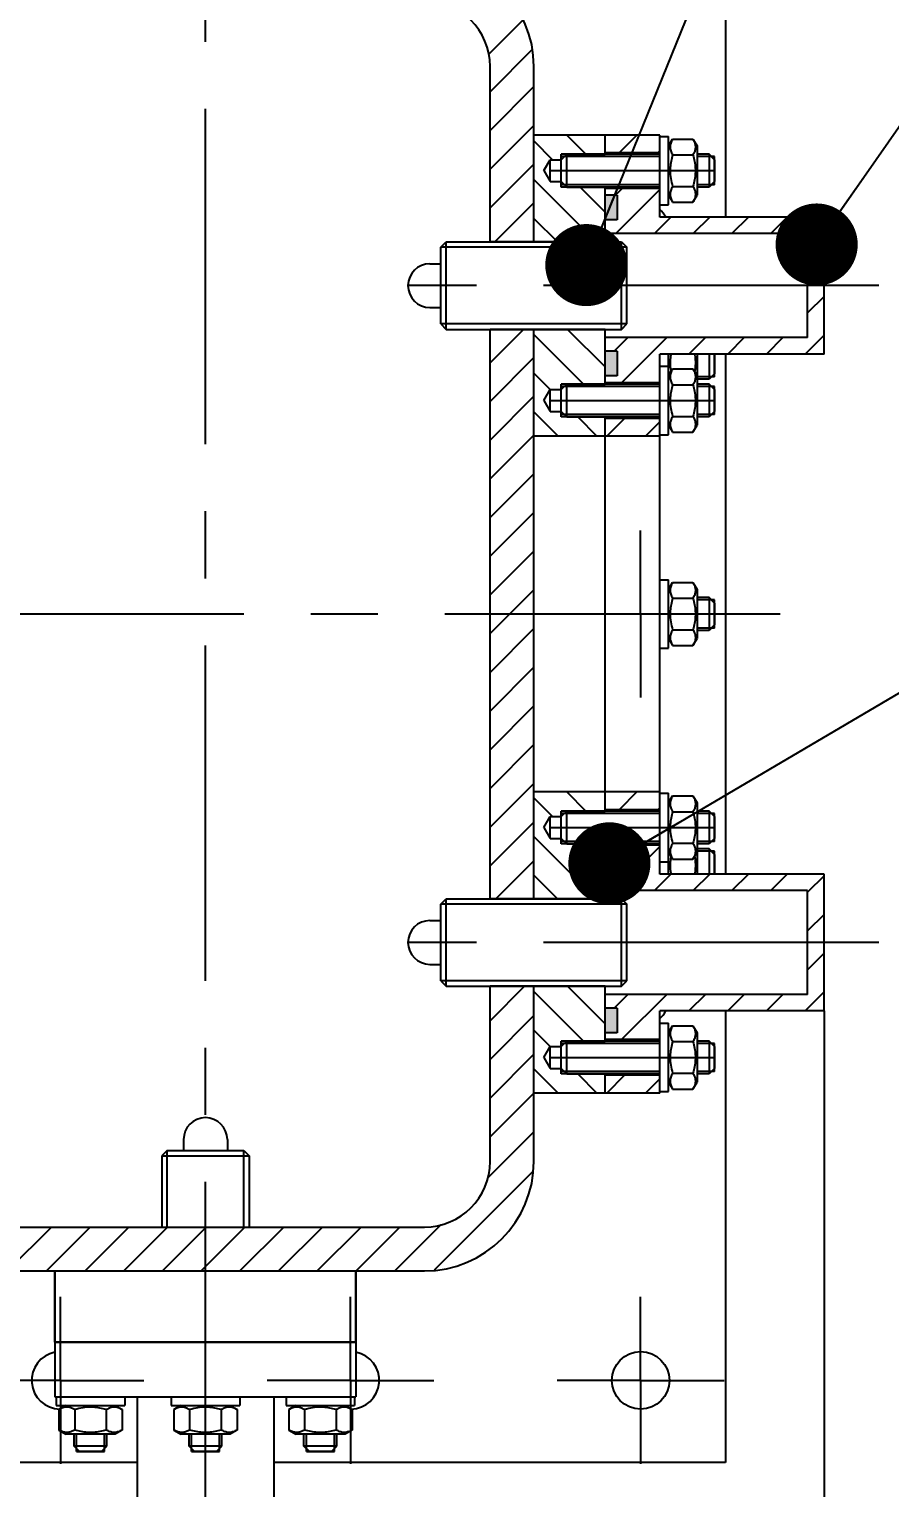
# Model space of a CAD drawing. Header units: millimetres. Extents: x 0 to 594, y 0 to 420.
# Drawn here: x 524.5 to 555.9, y 251.9 to 305.2 of the extents above; entities that cross this region are included whole.
import ezdxf

# ---------------------------------------------------------------- set-up
doc = ezdxf.new("R2010")
doc.units = ezdxf.units.MM
doc.header["$LTSCALE"] = 32.67
doc.linetypes.add('CENTER', pattern=[0.6, 0.375, -0.075, 0.075, -0.075])
doc.layers.get('0').update_dxf_attribs({"linetype": 'CONTINUOUS'})
for name, color, linetype in [('ALL_AXIS', 7, 'CONTINUOUS'), ('ALL_CHAMFER', 7, 'CONTINUOUS'), ('ALL_DIMENSIONS', 7, 'CONTINUOUS')]:
    doc.layers.add(name, color=color, linetype=linetype)
doc.styles.get("Standard").update_dxf_attribs({"font": 'txt', "width": 0.7})
doc.dimstyles.new('DIMSTYLE_2', dxfattribs={"dimtxt": 3.5, "dimasz": 3, "dimexe": 0.18, "dimexo": 0.0625, "dimgap": 0.09, "dimtad": 1, "dimlfac": 5, "dimdsep": 46, "dimtxsty": 'STANDARD', "dimblk": '_FILLED', "dimblk1": '_FILLED', "dimblk2": '_FILLED', "dimcen": 0.09, "dimadec": 0, "dimazin": 0, "dimtp": 0.5, "dimtm": 0.5, "dimtfac": 1, "dimtofl": 0, "dimtmove": 0, "dimatfit": 3, "dimldrblk": '_FILLED', "dimfxl": 1, "dimtolj": 1, "dimarcsym": 0})
doc.dimstyles.get("Standard").update_dxf_attribs({"dimtxt": 3.5, "dimasz": 3, "dimexe": 0.18, "dimexo": 0.0625, "dimgap": 0.09, "dimtad": 1, "dimdec": 5, "dimdsep": 46, "dimtxsty": 'STANDARD', "dimblk": '_FILLED', "dimblk1": '_FILLED', "dimblk2": '_FILLED', "dimcen": 0.09, "dimadec": 0, "dimazin": 0, "dimtol": 1, "dimtp": 1e-05, "dimtm": 1e-05, "dimtfac": 1, "dimtdec": 5, "dimtofl": 0, "dimtmove": 0, "dimatfit": 3, "dimldrblk": '_FILLED', "dimfxl": 1, "dimtolj": 1, "dimarcsym": 0})

# ---------------------------------------------------------------- blocks, each defined once
blk = doc.blocks.new('_FILLED')
at = {"color": 0, "linetype": 'ByBlock'}
blk.add_solid([(0, 0), (-1, 0.167), (-1, -0.167)], dxfattribs=at)
blk = doc.blocks.new('*D3')
at = {"layer": 'ALL_DIMENSIONS', "color": 2, "linetype": 'Continuous'}
for p, q in [((511.907, 314.812), (496.307, 314.812)), ((498.307, 314.812), (498.307, 282.012)), ((498.307, 249.212), (498.307, 282.012)), ((528.407, 249.212), (496.307, 249.212))]:
    blk.add_line(p, q, dxfattribs=at)
at = {"layer": 'ALL_DIMENSIONS', "color": 2, "linetype": 'Continuous', "xscale": 3, "yscale": 3, "zscale": 3}
for p, rotation in [((498.307, 314.812), 90), ((498.307, 249.212), 270)]:
    blk.add_blockref('_FILLED', p, dxfattribs=dict(at, rotation=rotation))
blk = doc.blocks.new('*D4')
at = {"layer": 'ALL_DIMENSIONS', "color": 2, "linetype": 'Continuous'}
for p, q in [((508.307, 269.312), (508.307, 237.212)), ((553.507, 269.312), (553.507, 237.212)), ((508.307, 239.212), (530.907, 239.212)), ((553.507, 239.212), (530.907, 239.212))]:
    blk.add_line(p, q, dxfattribs=at)
at = {"layer": 'ALL_DIMENSIONS', "color": 2, "linetype": 'Continuous', "xscale": 3, "yscale": 3, "zscale": 3, "rotation": 180}
blk.add_blockref('_FILLED', (508.307, 239.212), dxfattribs=at)
at = {"layer": 'ALL_DIMENSIONS', "color": 2, "linetype": 'Continuous', "xscale": 3, "yscale": 3, "zscale": 3}
blk.add_blockref('_FILLED', (553.507, 239.212), dxfattribs=at)

msp = doc.modelspace()

# ---------------------------------------------------------------- linework, layer by layer
at = {"color": 7, "linetype": 'Continuous'}
for p, q in [((549.907, 314.8122), (549.907, 298.3122)), ((541.307, 297.4122), (541.307, 303.8122)), ((542.907, 297.4122), (542.907, 303.8122)), ((547.507, 301.3122), (542.907, 301.3122)), ((545.507, 300.6122), (545.507, 301.3122)), ((547.507, 301.2622), (547.507, 301.3122)), ((547.9741, 301.1669), (548.72, 301.1669)), ((548.72, 301.1669), (548.867, 300.9122)), ((544.107, 300.6122), (543.907, 300.4122)), ((543.907, 299.4122), (543.907, 300.6122)), ((544.107, 300.6122), (545.507, 300.6122)), ((547.507, 300.6622), (545.507, 300.6622)), ((547.9533, 300.6275), (547.9741, 300.5896)), ((547.9741, 300.5896), (548.72, 300.5896)), ((548.7386, 300.6234), (548.72, 300.5896)), ((548.867, 300.9122), (548.867, 299.1123)), ((543.2667, 300.0122), (543.507, 300.4122)), ((543.507, 299.6122), (543.507, 300.4122)), ((543.507, 300.4122), (543.907, 300.4122)), ((549.507, 299.4988), (549.507, 300.5256)), ((543.2667, 300.0122), (543.507, 299.6122)), ((543.507, 299.6122), (543.907, 299.6122)), ((544.107, 299.4122), (543.907, 299.6122)), ((544.107, 299.4122), (545.507, 299.4122)), ((545.507, 297.4122), (545.507, 299.4122)), ((547.507, 299.3622), (545.507, 299.3622)), ((545.947, 299.1122), (545.507, 299.1122)), ((545.947, 299.1122), (545.947, 298.2122)), ((547.9741, 299.4349), (548.72, 299.4349)), ((548.72, 298.8575), (548.867, 299.1122)), ((547.507, 298.3122), (547.507, 298.7622)), ((547.9741, 298.8575), (548.72, 298.8575)), ((545.947, 298.2122), (545.507, 298.2122)), ((553.507, 298.3122), (547.507, 298.3122)), ((553.507, 293.3122), (553.507, 298.3122)), ((545.507, 297.4122), (541.307, 297.4122)), ((552.907, 297.7122), (545.507, 297.7122)), ((552.907, 293.9122), (552.907, 297.7122)), ((539.507, 294.4122), (539.507, 297.2122)), ((546.307, 294.4122), (546.307, 297.2122)), ((541.307, 273.4122), (541.307, 294.2122)), ((545.507, 294.2122), (541.307, 294.2122)), ((542.907, 273.4122), (542.907, 294.2122)), ((545.507, 292.2122), (545.507, 294.2122)), ((552.907, 293.9122), (545.507, 293.9122)), ((545.947, 293.4122), (545.507, 293.4122)), ((545.947, 293.4122), (545.947, 292.5122)), ((553.507, 293.3122), (547.507, 293.3122)), ((547.507, 292.8622), (547.507, 293.3122)), ((548.867, 293.3122), (548.867, 290.7123)), ((549.507, 292.4787), (549.507, 293.3123)), ((549.907, 293.3122), (549.907, 274.3122)), ((547.9741, 292.7669), (548.72, 292.7669)), ((548.72, 292.7669), (548.867, 292.5122)), ((544.107, 292.2122), (543.907, 292.0122)), ((543.907, 291.0122), (543.907, 292.2122)), ((544.107, 292.2122), (545.507, 292.2122)), ((545.947, 292.5122), (545.507, 292.5122)), ((547.507, 292.2622), (545.507, 292.2622)), ((547.9533, 292.2275), (547.9741, 292.1896)), ((547.9741, 292.1896), (548.72, 292.1896)), ((548.7386, 292.2234), (548.72, 292.1896)), ((549.507, 291.0988), (549.507, 292.1256)), ((543.2667, 291.6122), (543.507, 292.0122)), ((543.2667, 291.6122), (543.507, 291.2122)), ((543.507, 292.0122), (543.907, 292.0122)), ((543.507, 291.2122), (543.507, 292.0122)), ((543.507, 291.2122), (543.907, 291.2122)), ((544.107, 291.0122), (543.907, 291.2122)), ((544.107, 291.0122), (545.507, 291.0122)), ((545.507, 276.6122), (545.507, 291.0122)), ((547.9741, 291.0349), (548.72, 291.0349)), ((547.507, 290.9622), (545.507, 290.9622)), ((547.9741, 290.4575), (548.72, 290.4575)), ((548.72, 290.4575), (548.867, 290.7122)), ((547.507, 290.3122), (542.907, 290.3122)), ((547.507, 290.3122), (547.507, 290.3622)), ((547.9741, 284.9669), (548.72, 284.9669)), ((548.72, 284.9669), (548.867, 284.7122)), ((548.867, 284.7122), (548.867, 282.9123)), ((547.9533, 284.4275), (547.9741, 284.3896)), ((547.9741, 284.3896), (548.72, 284.3896)), ((548.7386, 284.4234), (548.72, 284.3896)), ((549.507, 283.2988), (549.507, 284.3256)), ((547.9741, 283.2349), (548.72, 283.2349)), ((547.9741, 282.6575), (548.72, 282.6575)), ((548.72, 282.6575), (548.867, 282.9122)), ((547.507, 277.3122), (542.907, 277.3122)), ((547.507, 277.2622), (547.507, 277.3122)), ((547.9741, 277.1669), (548.72, 277.1669)), ((548.72, 277.1669), (548.867, 276.9122)), ((543.907, 275.4122), (543.907, 276.6122)), ((544.107, 276.6122), (543.907, 276.4122)), ((544.107, 276.6122), (545.507, 276.6122)), ((547.507, 276.6622), (545.507, 276.6622)), ((547.9533, 276.6275), (547.9741, 276.5896)), ((548.7386, 276.6234), (548.72, 276.5896)), ((548.867, 276.9122), (548.867, 274.3122)), ((543.2667, 276.0122), (543.507, 276.4122)), ((543.507, 276.4122), (543.907, 276.4122)), ((543.507, 275.6122), (543.507, 276.4122)), ((547.9741, 276.5896), (548.72, 276.5896)), ((549.507, 275.4988), (549.507, 276.5256)), ((543.2667, 276.0122), (543.507, 275.6122)), ((543.507, 275.6122), (543.907, 275.6122)), ((544.107, 275.4122), (543.907, 275.6122)), ((544.107, 275.4122), (545.507, 275.4122)), ((545.507, 273.4122), (545.507, 275.4122)), ((547.507, 275.3622), (545.507, 275.3622)), ((545.947, 275.1122), (545.507, 275.1122)), ((545.947, 275.1122), (545.947, 274.2122)), ((547.9741, 275.4349), (548.72, 275.4349)), ((548.72, 274.8575), (548.867, 275.1122)), ((549.507, 274.3122), (549.507, 275.1458)), ((547.507, 274.3122), (547.507, 274.7622)), ((547.9741, 274.8575), (548.72, 274.8575)), ((545.947, 274.2122), (545.507, 274.2122)), ((553.507, 274.3122), (547.507, 274.3122)), ((553.507, 269.3122), (553.507, 274.3122)), ((545.507, 273.4122), (541.307, 273.4122)), ((552.907, 273.7122), (545.507, 273.7122)), ((552.907, 269.9122), (552.907, 273.7122)), ((539.507, 270.4122), (539.507, 273.2122)), ((546.307, 270.4122), (546.307, 273.2122)), ((545.507, 270.2122), (541.307, 270.2122)), ((541.307, 263.8122), (541.307, 270.2122)), ((542.907, 263.8122), (542.907, 270.2122)), ((545.507, 268.2122), (545.507, 270.2122)), ((552.907, 269.9122), (545.507, 269.9122)), ((545.947, 269.4122), (545.507, 269.4122)), ((545.947, 269.4122), (545.947, 268.5122)), ((553.507, 269.3122), (547.507, 269.3122)), ((547.507, 268.8622), (547.507, 269.3122)), ((549.907, 269.3122), (549.907, 252.8122)), ((547.9741, 268.7669), (548.72, 268.7669)), ((548.72, 268.7669), (548.867, 268.5122)), ((543.907, 267.0122), (543.907, 268.2122)), ((544.107, 268.2122), (543.907, 268.0122)), ((544.107, 268.2122), (545.507, 268.2122)), ((545.947, 268.5122), (545.507, 268.5122)), ((547.507, 268.2622), (545.507, 268.2622)), ((547.9533, 268.2275), (547.9741, 268.1896)), ((547.9741, 268.1896), (548.72, 268.1896)), ((548.7386, 268.2234), (548.72, 268.1896)), ((548.867, 268.5122), (548.867, 266.7123)), ((549.507, 267.0988), (549.507, 268.1256)), ((543.2667, 267.6122), (543.507, 268.0122)), ((543.2667, 267.6122), (543.507, 267.2122)), ((543.507, 268.0122), (543.907, 268.0122)), ((543.507, 267.2122), (543.507, 268.0122)), ((543.507, 267.2122), (543.907, 267.2122)), ((544.107, 267.0122), (543.907, 267.2122)), ((544.107, 267.0122), (545.507, 267.0122)), ((545.507, 266.3122), (545.507, 267.0122)), ((547.9741, 267.0349), (548.72, 267.0349)), ((547.507, 266.9622), (545.507, 266.9622)), ((548.72, 266.4575), (548.867, 266.7122)), ((547.507, 266.3122), (542.907, 266.3122)), ((547.507, 266.3122), (547.507, 266.3622)), ((547.9741, 266.4575), (548.72, 266.4575)), ((529.507, 264.2122), (532.307, 264.2122)), ((522.907, 261.4122), (538.907, 261.4122)), ((522.907, 259.8122), (538.907, 259.8122)), ((525.407, 257.2122), (525.407, 259.8122)), ((536.407, 257.2122), (536.407, 259.8122)), ((536.407, 257.2122), (525.407, 257.2122)), ((525.5523, 254.7452), (525.5523, 253.9993)), ((526.1297, 254.7452), (526.1297, 253.9993)), ((527.3223, 254.766), (527.2844, 254.7452)), ((527.2844, 254.7452), (527.2844, 253.9993)), ((527.8617, 254.7452), (527.8617, 253.9993)), ((529.7523, 254.7452), (529.7523, 253.9993)), ((530.3297, 254.7452), (530.3297, 253.9993)), ((531.5223, 254.766), (531.4844, 254.7452)), ((531.4844, 254.7452), (531.4844, 253.9993)), ((532.0617, 254.7452), (532.0617, 253.9993)), ((533.9523, 254.7452), (533.9523, 253.9993)), ((534.5297, 254.7452), (534.5297, 253.9993)), ((535.7223, 254.766), (535.6844, 254.7452)), ((535.6844, 254.7452), (535.6844, 253.9993)), ((536.2617, 254.7452), (536.2617, 253.9993)), ((525.5523, 253.9993), (525.807, 253.8522)), ((527.607, 253.8522), (525.807, 253.8522)), ((527.3181, 253.9807), (527.2844, 253.9993)), ((527.8617, 253.9993), (527.607, 253.8522)), ((529.7523, 253.9993), (530.007, 253.8522)), ((531.807, 253.8522), (530.007, 253.8522)), ((531.5181, 253.9807), (531.4844, 253.9993)), ((532.0617, 253.9993), (531.807, 253.8522)), ((533.9523, 253.9993), (534.207, 253.8522)), ((536.007, 253.8522), (534.207, 253.8522)), ((535.7181, 253.9807), (535.6844, 253.9993)), ((536.2617, 253.9993), (536.007, 253.8522)), ((526.1936, 253.2122), (527.2204, 253.2122)), ((530.3936, 253.2122), (531.4204, 253.2122)), ((534.5936, 253.2122), (535.6204, 253.2122)), ((528.407, 252.8122), (511.907, 252.8122)), ((549.907, 252.8122), (533.407, 252.8122))]:
    msp.add_line(p, q, dxfattribs=at)
at = {"color": 2, "linetype": 'Continuous'}
for p, q in [((542.5158, 305.5182), (541.2595, 304.2619)), ((542.8558, 304.444), (541.307, 302.8952)), ((542.907, 303.081), (541.307, 301.481)), ((542.907, 301.6668), (541.307, 300.0668)), ((544.1064, 301.3122), (544.8064, 300.6122)), ((546.6738, 301.3122), (546.0238, 300.6622)), ((542.907, 301.0974), (543.5922, 300.4122)), ((544.107, 300.6122), (543.907, 300.6122)), ((547.507, 300.7313), (547.438, 300.6622)), ((542.907, 300.2526), (541.307, 298.6526)), ((547.507, 300.5256), (543.907, 300.5256)), ((549.507, 300.5256), (548.867, 300.5256)), ((542.907, 299.6832), (545.178, 297.4122)), ((547.507, 299.4988), (543.907, 299.4988)), ((544.107, 299.4122), (543.907, 299.4122)), ((544.5922, 299.4122), (545.507, 298.4974)), ((546.138, 299.3622), (545.888, 299.1122)), ((547.507, 299.3171), (545.9022, 297.7122)), ((549.507, 299.4988), (548.867, 299.4988)), ((542.907, 298.8384), (541.4809, 297.4122)), ((542.907, 298.269), (543.7638, 297.4122)), ((547.9164, 298.3122), (547.3164, 297.7122)), ((549.3306, 298.3122), (548.7306, 297.7122)), ((550.7448, 298.3122), (550.1448, 297.7122)), ((552.1591, 298.3122), (551.5591, 297.7122)), ((553.507, 298.246), (552.907, 297.646)), ((542.907, 297.4241), (542.8951, 297.4122)), ((546.307, 297.2122), (539.507, 297.2122)), ((553.507, 296.8318), (552.907, 296.2318)), ((553.507, 295.4176), (552.907, 294.8176)), ((546.307, 294.4122), (539.507, 294.4122)), ((542.5235, 294.2122), (541.307, 292.9957)), ((544.1353, 294.2122), (545.507, 292.8406)), ((542.907, 294.0263), (544.7211, 292.2122)), ((546.3448, 293.9122), (545.8448, 293.4122)), ((547.7591, 293.9122), (546.1091, 292.2622)), ((549.1733, 293.9122), (548.5733, 293.3122)), ((550.5875, 293.9122), (549.9875, 293.3122)), ((552.0017, 293.9122), (551.4017, 293.3122)), ((553.507, 294.0034), (552.8159, 293.3122)), ((542.907, 293.1815), (541.307, 291.5815)), ((542.907, 292.6121), (543.507, 292.0122)), ((544.107, 292.2122), (543.907, 292.2122)), ((547.507, 292.1256), (543.907, 292.1256)), ((549.507, 292.4787), (548.867, 292.4787)), ((549.507, 292.1256), (548.867, 292.1256)), ((542.907, 291.7673), (541.307, 290.1673)), ((542.907, 291.1979), (543.7927, 290.3122)), ((547.507, 291.0988), (543.907, 291.0988)), ((544.107, 291.0122), (543.907, 291.0122)), ((544.5069, 291.0122), (545.2069, 290.3122)), ((549.507, 291.0988), (548.867, 291.0988)), ((546.2233, 290.9622), (545.5733, 290.3122)), ((547.507, 290.8318), (546.9875, 290.3122)), ((542.907, 290.3531), (541.307, 288.7531)), ((542.907, 288.9389), (541.307, 287.3389)), ((542.907, 287.5247), (541.307, 285.9247)), ((542.907, 286.1104), (541.307, 284.5104)), ((542.907, 284.6962), (541.307, 283.0962)), ((549.507, 284.3256), (548.867, 284.3256)), ((542.907, 283.282), (541.307, 281.682)), ((549.507, 283.2988), (548.867, 283.2988)), ((542.907, 281.8678), (541.307, 280.2678)), ((542.907, 280.4536), (541.307, 278.8536)), ((542.907, 279.0394), (541.307, 277.4394)), ((542.907, 277.6252), (541.307, 276.0252)), ((544.1064, 277.3122), (544.8064, 276.6122)), ((546.6738, 277.3122), (546.0238, 276.6622)), ((542.907, 277.0974), (543.5922, 276.4122)), ((544.107, 276.6122), (543.907, 276.6122)), ((547.507, 276.7313), (547.438, 276.6622)), ((542.907, 276.2109), (541.307, 274.6109)), ((547.507, 276.5256), (543.907, 276.5256)), ((549.507, 276.5256), (548.867, 276.5256)), ((542.907, 275.6832), (545.178, 273.4122)), ((547.507, 275.4988), (543.907, 275.4988)), ((544.107, 275.4122), (543.907, 275.4122)), ((544.5922, 275.4122), (545.507, 274.4974)), ((546.138, 275.3622), (545.888, 275.1122)), ((547.507, 275.3171), (545.9022, 273.7122)), ((549.507, 275.4988), (548.867, 275.4988)), ((549.507, 275.1458), (548.867, 275.1458)), ((542.907, 274.7967), (541.5225, 273.4122)), ((542.907, 274.269), (543.7638, 273.4122)), ((547.9164, 274.3122), (547.3164, 273.7122)), ((549.3306, 274.3122), (548.7306, 273.7122)), ((550.7448, 274.3122), (550.1448, 273.7122)), ((552.1591, 274.3122), (551.5591, 273.7122)), ((553.507, 274.246), (552.907, 273.646)), ((546.307, 273.2122), (539.507, 273.2122)), ((553.507, 272.8318), (552.907, 272.2318)), ((553.507, 271.4176), (552.907, 270.8176)), ((546.307, 270.4122), (539.507, 270.4122)), ((542.5652, 270.2122), (541.307, 268.9541)), ((544.1353, 270.2122), (545.507, 268.8406)), ((542.907, 270.0263), (544.7211, 268.2122)), ((546.3448, 269.9122), (545.8448, 269.4122)), ((547.7591, 269.9122), (546.1091, 268.2622)), ((549.1733, 269.9122), (548.5733, 269.3122)), ((550.5875, 269.9122), (549.9875, 269.3122)), ((552.0017, 269.9122), (551.4017, 269.3122)), ((553.507, 270.0034), (552.8159, 269.3122)), ((542.907, 269.1399), (541.307, 267.5399)), ((542.907, 268.6121), (543.507, 268.0122)), ((544.107, 268.2122), (543.907, 268.2122)), ((547.507, 268.1256), (543.907, 268.1256)), ((549.507, 268.1256), (548.867, 268.1256)), ((542.907, 267.7257), (541.307, 266.1257)), ((542.907, 267.1979), (543.7927, 266.3122)), ((547.507, 267.0988), (543.907, 267.0988)), ((544.107, 267.0122), (543.907, 267.0122)), ((544.5069, 267.0122), (545.2069, 266.3122)), ((549.507, 267.0988), (548.867, 267.0988)), ((546.2233, 266.9622), (545.5733, 266.3122)), ((547.507, 266.8318), (546.9875, 266.3122)), ((542.907, 266.3114), (541.307, 264.7114)), ((542.907, 264.8972), (541.2239, 263.2142)), ((529.507, 261.4122), (529.507, 264.2122)), ((532.307, 261.4122), (532.307, 264.2122)), ((542.878, 263.454), (539.2653, 259.8413)), ((525.2799, 261.4122), (523.6799, 259.8122)), ((526.6941, 261.4122), (525.0941, 259.8122)), ((528.1083, 261.4122), (526.5083, 259.8122)), ((529.5225, 261.4122), (527.9225, 259.8122)), ((530.9367, 261.4122), (529.3367, 259.8122)), ((532.351, 261.4122), (530.751, 259.8122)), ((533.7652, 261.4122), (532.1652, 259.8122)), ((535.1794, 261.4122), (533.5794, 259.8122)), ((536.5936, 261.4122), (534.9936, 259.8122)), ((538.0078, 261.4122), (536.4078, 259.8122)), ((539.5051, 261.4953), (537.822, 259.8122)), ((526.1936, 253.2122), (526.1936, 253.8522)), ((527.2204, 253.2122), (527.2204, 253.8522)), ((530.3936, 253.2122), (530.3936, 253.8522)), ((531.4204, 253.2122), (531.4204, 253.8522)), ((534.5936, 253.2122), (534.5936, 253.8522)), ((535.6204, 253.2122), (535.6204, 253.8522))]:
    msp.add_line(p, q, dxfattribs=at)
at = {"color": 7, "linetype": 'Continuous'}
for points in [[(547.9741, 301.1669), (547.9533, 301.129), (547.9352, 301.0919), (547.92, 301.0556), (547.9075, 301.0199), (547.8976, 300.9844), (547.8905, 300.949), (547.8862, 300.9136), (547.8848, 300.8782), (547.8862, 300.8428), (547.8905, 300.8075), (547.8976, 300.7721), (547.9075, 300.7365), (547.92, 300.7008), (547.9352, 300.6646), (547.9533, 300.6275)], [(548.72, 301.1669), (548.7386, 301.1332), (548.755, 301.1001), (548.7692, 301.0677), (548.7813, 301.0358), (548.7913, 301.0042), (548.7991, 300.9726), (548.8047, 300.9412), (548.8081, 300.9097), (548.8093, 300.8782), (548.8081, 300.8468), (548.8047, 300.8153), (548.7991, 300.7838), (548.7912, 300.7523), (548.7813, 300.7207), (548.7692, 300.6888), (548.755, 300.6564), (548.7386, 300.6234)], [(547.9741, 300.5896), (547.9573, 300.5293), (547.9424, 300.4699), (547.9291, 300.4117), (547.9176, 300.3542), (547.9077, 300.297), (547.8995, 300.2401), (547.8931, 300.1831), (547.8885, 300.1262), (547.8857, 300.0693), (547.8848, 300.0122)], [(548.72, 300.5896), (548.7369, 300.5286), (548.7519, 300.4689), (548.7652, 300.4104), (548.7767, 300.3527), (548.7866, 300.2955), (548.7947, 300.2387), (548.801, 300.182), (548.8056, 300.1253), (548.8084, 300.0687), (548.8093, 300.0121), (548.8083, 299.9555), (548.8056, 299.8988), (548.801, 299.8422), (548.7946, 299.7855), (548.7865, 299.7286), (548.7767, 299.6714), (548.7651, 299.6138), (548.7519, 299.5554), (548.7368, 299.4957), (548.72, 299.4349)], [(547.8848, 300.0122), (547.8863, 299.9407), (547.8906, 299.8693), (547.8978, 299.7981), (547.9078, 299.7268), (547.9204, 299.6554), (547.9356, 299.5833), (547.9535, 299.5097), (547.9741, 299.4349)], [(547.9741, 299.4349), (547.9533, 299.397), (547.9352, 299.3598), (547.92, 299.3236), (547.9075, 299.2879), (547.8976, 299.2523), (547.8905, 299.2169), (547.8862, 299.1815), (547.8848, 299.1462), (547.8862, 299.1108), (547.8905, 299.0754), (547.8976, 299.04), (547.9075, 299.0045), (547.92, 298.9688), (547.9352, 298.9326), (547.9533, 298.8955), (547.9741, 298.8575)], [(548.72, 299.4349), (548.7368, 299.4045), (548.7519, 299.3747), (548.7651, 299.3454), (548.7767, 299.3166), (548.7865, 299.288), (548.7946, 299.2596), (548.801, 299.2312), (548.8056, 299.2029), (548.8083, 299.1746), (548.8093, 299.1462), (548.8084, 299.1179), (548.8056, 299.0896), (548.801, 299.0613), (548.7946, 299.0329), (548.7865, 299.0045), (548.7767, 298.9759), (548.7652, 298.9471), (548.7519, 298.9179), (548.7368, 298.888), (548.72, 298.8575)], [(547.9138, 293.3122), (547.9077, 293.2769), (547.8995, 293.2199), (547.8931, 293.163), (547.8885, 293.1061), (547.8857, 293.0491), (547.8848, 292.9921)], [(548.7802, 293.3122), (548.7866, 293.2754), (548.7947, 293.2185), (548.801, 293.1618), (548.8056, 293.1052), (548.8084, 293.0486), (548.8093, 292.992), (548.8083, 292.9353), (548.8056, 292.8787), (548.801, 292.8221), (548.7946, 292.7653), (548.7865, 292.7085), (548.779, 292.6647)], [(547.8848, 292.9921), (547.8863, 292.9206), (547.8906, 292.8492), (547.8978, 292.7779), (547.9078, 292.7066), (547.9152, 292.6649)], [(547.9741, 292.7669), (547.9533, 292.729), (547.9352, 292.6919), (547.92, 292.6556), (547.9075, 292.6199), (547.8976, 292.5844), (547.8905, 292.549), (547.8862, 292.5136), (547.8848, 292.4782), (547.8862, 292.4428), (547.8905, 292.4075), (547.8976, 292.3721), (547.9075, 292.3365), (547.92, 292.3008), (547.9352, 292.2646), (547.9533, 292.2275)], [(548.72, 292.7669), (548.7386, 292.7332), (548.755, 292.7001), (548.7692, 292.6677), (548.7813, 292.6358), (548.7913, 292.6042), (548.7991, 292.5726), (548.8047, 292.5412), (548.8081, 292.5097), (548.8093, 292.4782), (548.8081, 292.4468), (548.8047, 292.4153), (548.7991, 292.3838), (548.7912, 292.3523), (548.7813, 292.3207), (548.7692, 292.2888), (548.755, 292.2564), (548.7386, 292.2234)], [(547.9741, 292.1896), (547.9573, 292.1293), (547.9424, 292.0699), (547.9291, 292.0117), (547.9176, 291.9542), (547.9077, 291.897), (547.8995, 291.8401), (547.8931, 291.7831), (547.8885, 291.7262), (547.8857, 291.6693), (547.8848, 291.6122)], [(548.72, 292.1896), (548.7369, 292.1286), (548.7519, 292.0689), (548.7652, 292.0104), (548.7767, 291.9527), (548.7866, 291.8955), (548.7947, 291.8387), (548.801, 291.782), (548.8056, 291.7253), (548.8084, 291.6687), (548.8093, 291.6121), (548.8083, 291.5555), (548.8056, 291.4988), (548.801, 291.4422), (548.7946, 291.3855), (548.7865, 291.3286), (548.7767, 291.2714), (548.7651, 291.2138), (548.7519, 291.1554), (548.7368, 291.0957), (548.72, 291.0349)], [(547.8848, 291.6122), (547.8863, 291.5407), (547.8906, 291.4693), (547.8978, 291.3981), (547.9078, 291.3268), (547.9204, 291.2554), (547.9356, 291.1833), (547.9535, 291.1097), (547.9741, 291.0349)], [(547.9741, 291.0349), (547.9533, 290.997), (547.9352, 290.9598), (547.92, 290.9236), (547.9075, 290.8879), (547.8976, 290.8523), (547.8905, 290.8169), (547.8862, 290.7815), (547.8848, 290.7462), (547.8862, 290.7108), (547.8905, 290.6754), (547.8976, 290.64), (547.9075, 290.6045), (547.92, 290.5688), (547.9352, 290.5326), (547.9533, 290.4955), (547.9741, 290.4575)], [(548.72, 291.0349), (548.7368, 291.0045), (548.7519, 290.9747), (548.7651, 290.9454), (548.7767, 290.9166), (548.7865, 290.888), (548.7946, 290.8596), (548.801, 290.8312), (548.8056, 290.8029), (548.8083, 290.7746), (548.8093, 290.7462), (548.8084, 290.7179), (548.8056, 290.6896), (548.801, 290.6613), (548.7946, 290.6329), (548.7865, 290.6045), (548.7767, 290.5759), (548.7652, 290.5471), (548.7519, 290.5179), (548.7368, 290.488), (548.72, 290.4575)], [(547.9741, 284.9669), (547.9533, 284.929), (547.9352, 284.8919), (547.92, 284.8556), (547.9075, 284.8199), (547.8976, 284.7844), (547.8905, 284.749), (547.8862, 284.7136), (547.8848, 284.6782), (547.8862, 284.6428), (547.8905, 284.6075), (547.8976, 284.5721), (547.9075, 284.5365), (547.92, 284.5008), (547.9352, 284.4646), (547.9533, 284.4275)], [(548.72, 284.9669), (548.7386, 284.9332), (548.755, 284.9001), (548.7692, 284.8677), (548.7813, 284.8358), (548.7913, 284.8042), (548.7991, 284.7726), (548.8047, 284.7412), (548.8081, 284.7097), (548.8093, 284.6782), (548.8081, 284.6468), (548.8047, 284.6153), (548.7991, 284.5838), (548.7912, 284.5523), (548.7813, 284.5207), (548.7692, 284.4888), (548.755, 284.4564), (548.7386, 284.4234)], [(547.9741, 284.3896), (547.9573, 284.3293), (547.9424, 284.2699), (547.9291, 284.2117), (547.9176, 284.1542), (547.9077, 284.097), (547.8995, 284.0401), (547.8931, 283.9831), (547.8885, 283.9262), (547.8857, 283.8693), (547.8848, 283.8122)], [(548.72, 284.3896), (548.7369, 284.3286), (548.7519, 284.2689), (548.7652, 284.2104), (548.7767, 284.1527), (548.7866, 284.0955), (548.7947, 284.0387), (548.801, 283.982), (548.8056, 283.9253), (548.8084, 283.8687), (548.8093, 283.8121), (548.8083, 283.7555), (548.8056, 283.6988), (548.801, 283.6422), (548.7946, 283.5855), (548.7865, 283.5286), (548.7767, 283.4714), (548.7651, 283.4138), (548.7519, 283.3554), (548.7368, 283.2957), (548.72, 283.2349)], [(547.8848, 283.8122), (547.8863, 283.7407), (547.8906, 283.6693), (547.8978, 283.5981), (547.9078, 283.5268), (547.9204, 283.4554), (547.9356, 283.3833), (547.9535, 283.3097), (547.9741, 283.2349)], [(547.9741, 283.2349), (547.9533, 283.197), (547.9352, 283.1598), (547.92, 283.1236), (547.9075, 283.0879), (547.8976, 283.0523), (547.8905, 283.0169), (547.8862, 282.9815), (547.8848, 282.9462), (547.8862, 282.9108), (547.8905, 282.8754), (547.8976, 282.84), (547.9075, 282.8045), (547.92, 282.7688), (547.9352, 282.7326), (547.9533, 282.6955), (547.9741, 282.6575)], [(548.72, 283.2349), (548.7368, 283.2045), (548.7519, 283.1747), (548.7651, 283.1454), (548.7767, 283.1166), (548.7865, 283.088), (548.7946, 283.0596), (548.801, 283.0312), (548.8056, 283.0029), (548.8083, 282.9746), (548.8093, 282.9462), (548.8084, 282.9179), (548.8056, 282.8896), (548.801, 282.8613), (548.7946, 282.8329), (548.7865, 282.8045), (548.7767, 282.7759), (548.7652, 282.7471), (548.7519, 282.7179), (548.7368, 282.688), (548.72, 282.6575)], [(547.9741, 277.1669), (547.9533, 277.129), (547.9352, 277.0919), (547.92, 277.0556), (547.9075, 277.0199), (547.8976, 276.9844), (547.8905, 276.949), (547.8862, 276.9136), (547.8848, 276.8782), (547.8862, 276.8428), (547.8905, 276.8075), (547.8976, 276.7721), (547.9075, 276.7365), (547.92, 276.7008), (547.9352, 276.6646), (547.9533, 276.6275)], [(548.72, 277.1669), (548.7386, 277.1332), (548.755, 277.1001), (548.7692, 277.0677), (548.7813, 277.0358), (548.7913, 277.0042), (548.7991, 276.9726), (548.8047, 276.9412), (548.8081, 276.9097), (548.8093, 276.8782), (548.8081, 276.8468), (548.8047, 276.8153), (548.7991, 276.7838), (548.7912, 276.7523), (548.7813, 276.7207), (548.7692, 276.6888), (548.755, 276.6564), (548.7386, 276.6234)], [(547.9741, 276.5896), (547.9573, 276.5293), (547.9424, 276.4699), (547.9291, 276.4117), (547.9176, 276.3542), (547.9077, 276.297), (547.8995, 276.2401), (547.8931, 276.1831), (547.8885, 276.1262), (547.8857, 276.0693), (547.8848, 276.0122)], [(548.72, 276.5896), (548.7369, 276.5286), (548.7519, 276.4689), (548.7652, 276.4104), (548.7767, 276.3527), (548.7866, 276.2955), (548.7947, 276.2387), (548.801, 276.182), (548.8056, 276.1253), (548.8084, 276.0687), (548.8093, 276.0121), (548.8083, 275.9555), (548.8056, 275.8988), (548.801, 275.8422), (548.7946, 275.7855), (548.7865, 275.7286), (548.7767, 275.6714), (548.7651, 275.6138), (548.7519, 275.5554), (548.7368, 275.4957), (548.72, 275.4349)], [(547.8848, 276.0122), (547.8863, 275.9407), (547.8906, 275.8693), (547.8978, 275.7981), (547.9078, 275.7268), (547.9204, 275.6554), (547.9356, 275.5833), (547.9535, 275.5097), (547.9741, 275.4349)], [(547.9741, 275.4349), (547.9533, 275.397), (547.9352, 275.3598), (547.92, 275.3236), (547.9075, 275.2879), (547.8976, 275.2523), (547.8905, 275.2169), (547.8862, 275.1815), (547.8848, 275.1462), (547.8862, 275.1108), (547.8905, 275.0754), (547.8976, 275.04), (547.9075, 275.0045), (547.92, 274.9688), (547.9352, 274.9326), (547.9533, 274.8955), (547.9741, 274.8575)], [(548.72, 275.4349), (548.7368, 275.4045), (548.7519, 275.3747), (548.7651, 275.3454), (548.7767, 275.3166), (548.7865, 275.288), (548.7946, 275.2596), (548.801, 275.2312), (548.8056, 275.2029), (548.8083, 275.1746), (548.8093, 275.1462), (548.8084, 275.1179), (548.8056, 275.0896), (548.801, 275.0613), (548.7946, 275.0329), (548.7865, 275.0045), (548.7767, 274.9759), (548.7652, 274.9471), (548.7519, 274.9179), (548.7368, 274.888), (548.72, 274.8575)], [(547.9151, 274.9598), (547.9077, 274.9171), (547.8995, 274.8602), (547.8931, 274.8033), (547.8885, 274.7464), (547.8857, 274.6894), (547.8848, 274.6324)], [(547.8848, 274.6324), (547.8863, 274.5609), (547.8906, 274.4895), (547.8978, 274.4182), (547.9078, 274.3469), (547.9139, 274.3122)], [(548.779, 274.9598), (548.7866, 274.9157), (548.7947, 274.8588), (548.801, 274.8021), (548.8056, 274.7455), (548.8084, 274.6888), (548.8093, 274.6322), (548.8083, 274.5756), (548.8056, 274.519), (548.801, 274.4623), (548.7946, 274.4056), (548.7865, 274.3488), (548.7802, 274.3122)], [(547.9741, 268.7669), (547.9533, 268.729), (547.9352, 268.6919), (547.92, 268.6556), (547.9075, 268.6199), (547.8976, 268.5844), (547.8905, 268.549), (547.8862, 268.5136), (547.8848, 268.4782), (547.8862, 268.4428), (547.8905, 268.4075), (547.8976, 268.3721), (547.9075, 268.3365), (547.92, 268.3008), (547.9352, 268.2646), (547.9533, 268.2275)], [(548.72, 268.7669), (548.7386, 268.7332), (548.755, 268.7001), (548.7692, 268.6677), (548.7813, 268.6358), (548.7913, 268.6042), (548.7991, 268.5726), (548.8047, 268.5412), (548.8081, 268.5097), (548.8093, 268.4782), (548.8081, 268.4468), (548.8047, 268.4153), (548.7991, 268.3838), (548.7912, 268.3523), (548.7813, 268.3207), (548.7692, 268.2888), (548.755, 268.2564), (548.7386, 268.2234)], [(547.9741, 268.1896), (547.9573, 268.1293), (547.9424, 268.0699), (547.9291, 268.0117), (547.9176, 267.9542), (547.9077, 267.897), (547.8995, 267.8401), (547.8931, 267.7831), (547.8885, 267.7262), (547.8857, 267.6693), (547.8848, 267.6122)], [(548.72, 268.1896), (548.7369, 268.1286), (548.7519, 268.0689), (548.7652, 268.0104), (548.7767, 267.9527), (548.7866, 267.8955), (548.7947, 267.8387), (548.801, 267.782), (548.8056, 267.7253), (548.8084, 267.6687), (548.8093, 267.6121), (548.8083, 267.5555), (548.8056, 267.4988), (548.801, 267.4422), (548.7946, 267.3855), (548.7865, 267.3286), (548.7767, 267.2714), (548.7651, 267.2138), (548.7519, 267.1554), (548.7368, 267.0957), (548.72, 267.0349)], [(547.8848, 267.6122), (547.8863, 267.5407), (547.8906, 267.4693), (547.8978, 267.3981), (547.9078, 267.3268), (547.9204, 267.2554), (547.9356, 267.1833), (547.9535, 267.1097), (547.9741, 267.0349)], [(547.9741, 267.0349), (547.9533, 266.997), (547.9352, 266.9598), (547.92, 266.9236), (547.9075, 266.8879), (547.8976, 266.8523), (547.8905, 266.8169), (547.8862, 266.7815), (547.8848, 266.7462), (547.8862, 266.7108), (547.8905, 266.6754), (547.8976, 266.64), (547.9075, 266.6045), (547.92, 266.5688), (547.9352, 266.5326), (547.9533, 266.4955), (547.9741, 266.4575)], [(548.72, 267.0349), (548.7368, 267.0045), (548.7519, 266.9747), (548.7651, 266.9454), (548.7767, 266.9166), (548.7865, 266.888), (548.7946, 266.8596), (548.801, 266.8312), (548.8056, 266.8029), (548.8083, 266.7746), (548.8093, 266.7462), (548.8084, 266.7179), (548.8056, 266.6896), (548.801, 266.6613), (548.7946, 266.6329), (548.7865, 266.6045), (548.7767, 266.5759), (548.7652, 266.5471), (548.7519, 266.5179), (548.7368, 266.488), (548.72, 266.4575)], [(526.1297, 254.7452), (526.0917, 254.766), (526.0546, 254.784), (526.0183, 254.7993), (525.9826, 254.8118), (525.9471, 254.8217), (525.9117, 254.8288), (525.8763, 254.8331), (525.8409, 254.8345), (525.8056, 254.833), (525.7702, 254.8287), (525.7348, 254.8216), (525.6993, 254.8118), (525.6636, 254.7993), (525.6274, 254.784), (525.5902, 254.766), (525.5523, 254.7452)], [(526.707, 254.8345), (526.6355, 254.833), (526.5641, 254.8286), (526.4928, 254.8214), (526.4215, 254.8114), (526.3502, 254.7989), (526.2781, 254.7836), (526.2045, 254.7657), (526.1297, 254.7452)], [(527.2844, 254.7452), (527.2241, 254.7619), (527.1647, 254.7769), (527.1065, 254.7902), (527.049, 254.8017), (526.9918, 254.8116), (526.9348, 254.8197), (526.8779, 254.8261), (526.821, 254.8308), (526.764, 254.8336), (526.707, 254.8345)], [(527.8617, 254.7452), (527.8238, 254.766), (527.7866, 254.784), (527.7504, 254.7993), (527.7147, 254.8118), (527.6791, 254.8217), (527.6437, 254.8288), (527.6084, 254.8331), (527.573, 254.8345), (527.5376, 254.833), (527.5022, 254.8287), (527.4668, 254.8216), (527.4313, 254.8118), (527.3956, 254.7993), (527.3594, 254.784), (527.3223, 254.766)], [(530.3297, 254.7452), (530.2917, 254.766), (530.2546, 254.784), (530.2183, 254.7993), (530.1826, 254.8118), (530.1471, 254.8217), (530.1117, 254.8288), (530.0763, 254.8331), (530.0409, 254.8345), (530.0056, 254.833), (529.9702, 254.8287), (529.9348, 254.8216), (529.8993, 254.8118), (529.8636, 254.7993), (529.8274, 254.784), (529.7902, 254.766), (529.7523, 254.7452)], [(530.907, 254.8345), (530.8355, 254.833), (530.7641, 254.8286), (530.6928, 254.8214), (530.6215, 254.8114), (530.5502, 254.7989), (530.4781, 254.7836), (530.4045, 254.7657), (530.3297, 254.7452)], [(531.4844, 254.7452), (531.4241, 254.7619), (531.3647, 254.7769), (531.3065, 254.7902), (531.249, 254.8017), (531.1918, 254.8116), (531.1348, 254.8197), (531.0779, 254.8261), (531.021, 254.8308), (530.964, 254.8336), (530.907, 254.8345)], [(532.0617, 254.7452), (532.0238, 254.766), (531.9866, 254.784), (531.9504, 254.7993), (531.9147, 254.8118), (531.8791, 254.8217), (531.8437, 254.8288), (531.8084, 254.8331), (531.773, 254.8345), (531.7376, 254.833), (531.7022, 254.8287), (531.6668, 254.8216), (531.6313, 254.8118), (531.5956, 254.7993), (531.5594, 254.784), (531.5223, 254.766)], [(534.5297, 254.7452), (534.4917, 254.766), (534.4546, 254.784), (534.4183, 254.7993), (534.3826, 254.8118), (534.3471, 254.8217), (534.3117, 254.8288), (534.2763, 254.8331), (534.2409, 254.8345), (534.2056, 254.833), (534.1702, 254.8287), (534.1348, 254.8216), (534.0993, 254.8118), (534.0636, 254.7993), (534.0274, 254.784), (533.9902, 254.766), (533.9523, 254.7452)], [(535.107, 254.8345), (535.0355, 254.833), (534.9641, 254.8286), (534.8928, 254.8214), (534.8215, 254.8114), (534.7502, 254.7989), (534.6781, 254.7836), (534.6045, 254.7657), (534.5297, 254.7452)], [(535.6844, 254.7452), (535.6241, 254.7619), (535.5647, 254.7769), (535.5065, 254.7902), (535.449, 254.8017), (535.3918, 254.8116), (535.3348, 254.8197), (535.2779, 254.8261), (535.221, 254.8308), (535.164, 254.8336), (535.107, 254.8345)], [(536.2617, 254.7452), (536.2238, 254.766), (536.1866, 254.784), (536.1504, 254.7993), (536.1147, 254.8118), (536.0791, 254.8217), (536.0437, 254.8288), (536.0084, 254.8331), (535.973, 254.8345), (535.9376, 254.833), (535.9022, 254.8287), (535.8668, 254.8216), (535.8313, 254.8118), (535.7956, 254.7993), (535.7594, 254.784), (535.7223, 254.766)], [(526.1297, 253.9993), (526.0993, 253.9825), (526.0694, 253.9674), (526.0402, 253.9541), (526.0114, 253.9426), (525.9828, 253.9327), (525.9544, 253.9246), (525.926, 253.9183), (525.8977, 253.9137), (525.8693, 253.9109), (525.841, 253.91), (525.8127, 253.9109), (525.7844, 253.9137), (525.7561, 253.9183), (525.7277, 253.9246), (525.6993, 253.9327), (525.6707, 253.9426), (525.6419, 253.9541), (525.6126, 253.9673), (525.5828, 253.9824), (525.5523, 253.9993)], [(527.2844, 253.9993), (527.2234, 253.9824), (527.1636, 253.9673), (527.1051, 253.954), (527.0475, 253.9425), (526.9903, 253.9327), (526.9334, 253.9246), (526.8767, 253.9182), (526.8201, 253.9137), (526.7635, 253.9109), (526.7069, 253.91), (526.6502, 253.9109), (526.5936, 253.9137), (526.537, 253.9183), (526.4802, 253.9246), (526.4234, 253.9327), (526.3662, 253.9426), (526.3086, 253.9541), (526.2501, 253.9674), (526.1904, 253.9824), (526.1297, 253.9993)], [(527.8617, 253.9993), (527.8279, 253.9807), (527.7948, 253.9642), (527.7625, 253.95), (527.7306, 253.938), (527.6989, 253.928), (527.6674, 253.9202), (527.6359, 253.9145), (527.6045, 253.9111), (527.573, 253.91), (527.5415, 253.9111), (527.5101, 253.9145), (527.4786, 253.9202), (527.4471, 253.928), (527.4154, 253.938), (527.3836, 253.95), (527.3512, 253.9642), (527.3181, 253.9807)], [(530.3297, 253.9993), (530.2993, 253.9825), (530.2694, 253.9674), (530.2402, 253.9541), (530.2114, 253.9426), (530.1828, 253.9327), (530.1544, 253.9246), (530.126, 253.9183), (530.0977, 253.9137), (530.0693, 253.9109), (530.041, 253.91), (530.0127, 253.9109), (529.9844, 253.9137), (529.9561, 253.9183), (529.9277, 253.9246), (529.8993, 253.9327), (529.8707, 253.9426), (529.8419, 253.9541), (529.8126, 253.9673), (529.7828, 253.9824), (529.7523, 253.9993)], [(531.4844, 253.9993), (531.4234, 253.9824), (531.3636, 253.9673), (531.3051, 253.954), (531.2475, 253.9425), (531.1903, 253.9327), (531.1334, 253.9246), (531.0767, 253.9182), (531.0201, 253.9137), (530.9635, 253.9109), (530.9069, 253.91), (530.8502, 253.9109), (530.7936, 253.9137), (530.737, 253.9183), (530.6802, 253.9246), (530.6234, 253.9327), (530.5662, 253.9426), (530.5086, 253.9541), (530.4501, 253.9674), (530.3904, 253.9824), (530.3297, 253.9993)], [(532.0617, 253.9993), (532.0279, 253.9807), (531.9948, 253.9642), (531.9625, 253.95), (531.9306, 253.938), (531.8989, 253.928), (531.8674, 253.9202), (531.8359, 253.9145), (531.8045, 253.9111), (531.773, 253.91), (531.7415, 253.9111), (531.7101, 253.9145), (531.6786, 253.9202), (531.6471, 253.928), (531.6154, 253.938), (531.5836, 253.95), (531.5512, 253.9642), (531.5181, 253.9807)], [(534.5297, 253.9993), (534.4993, 253.9825), (534.4694, 253.9674), (534.4402, 253.9541), (534.4114, 253.9426), (534.3828, 253.9327), (534.3544, 253.9246), (534.326, 253.9183), (534.2977, 253.9137), (534.2693, 253.9109), (534.241, 253.91), (534.2127, 253.9109), (534.1844, 253.9137), (534.1561, 253.9183), (534.1277, 253.9246), (534.0993, 253.9327), (534.0707, 253.9426), (534.0419, 253.9541), (534.0126, 253.9673), (533.9828, 253.9824), (533.9523, 253.9993)], [(535.6844, 253.9993), (535.6234, 253.9824), (535.5636, 253.9673), (535.5051, 253.954), (535.4475, 253.9425), (535.3903, 253.9327), (535.3334, 253.9246), (535.2767, 253.9182), (535.2201, 253.9137), (535.1635, 253.9109), (535.1069, 253.91), (535.0502, 253.9109), (534.9936, 253.9137), (534.937, 253.9183), (534.8802, 253.9246), (534.8234, 253.9327), (534.7662, 253.9426), (534.7086, 253.9541), (534.6501, 253.9674), (534.5904, 253.9824), (534.5297, 253.9993)], [(536.2617, 253.9993), (536.2279, 253.9807), (536.1948, 253.9642), (536.1625, 253.95), (536.1306, 253.938), (536.0989, 253.928), (536.0674, 253.9202), (536.0359, 253.9145), (536.0045, 253.9111), (535.973, 253.91), (535.9415, 253.9111), (535.9101, 253.9145), (535.8786, 253.9202), (535.8471, 253.928), (535.8154, 253.938), (535.7836, 253.95), (535.7512, 253.9642), (535.7181, 253.9807)]]:
    msp.add_lwpolyline(points, dxfattribs=at)
for centre, radius, start, end in [((538.907, 303.8122), 4, 0, 90), ((538.907, 303.8122), 2.4, 0, 90), ((538.907, 263.8122), 4, 270, 360), ((538.907, 263.8122), 2.4, 270, 360)]:
    msp.add_arc(centre, radius, start, end, dxfattribs=at)
at = {"color": 2, "linetype": 'Continuous'}
for points in [[(545.507, 298.2122), (545.507, 299.1122), (545.947, 298.2122), (545.947, 299.1122)], [(545.507, 292.5122), (545.507, 293.4122), (545.947, 292.5122), (545.947, 293.4122)], [(545.507, 274.2122), (545.507, 275.1122), (545.947, 274.2122), (545.947, 275.1122)], [(545.507, 268.5122), (545.507, 269.4122), (545.947, 268.5122), (545.947, 269.4122)]]:
    msp.add_solid(points, dxfattribs=at)
at = {"layer": 'ALL_AXIS', "color": 7, "linetype": 'CENTER'}
for p, q in [((530.907, 250.8122), (530.907, 316.8122)), ((543.507, 300.0122), (549.507, 300.0122)), ((555.507, 295.8122), (537.4115, 295.8122)), ((543.507, 291.6122), (549.507, 291.6122)), ((546.807, 283.8122), (546.807, 286.8622)), ((551.907, 283.8122), (509.907, 283.8122)), ((546.807, 283.8122), (546.807, 280.7622)), ((543.507, 276.0122), (549.507, 276.0122)), ((555.507, 271.8122), (537.4115, 271.8122)), ((543.507, 267.6122), (549.507, 267.6122)), ((525.607, 255.8122), (525.607, 258.8622)), ((536.207, 255.8122), (536.207, 258.8622)), ((546.807, 255.8122), (546.807, 258.8622)), ((525.607, 255.8122), (522.557, 255.8122)), ((525.607, 255.8122), (528.657, 255.8122)), ((525.607, 255.8122), (525.607, 252.7622)), ((536.207, 255.8122), (533.157, 255.8122)), ((536.207, 255.8122), (539.257, 255.8122)), ((536.207, 255.8122), (536.207, 252.7622)), ((546.807, 255.8122), (543.757, 255.8122)), ((546.807, 255.8122), (549.857, 255.8122)), ((546.807, 255.8122), (546.807, 252.7622))]:
    msp.add_line(p, q, dxfattribs=at)
at = {"layer": 'ALL_AXIS', "color": 7, "linetype": 'Continuous'}
for p, q in [((547.507, 298.7622), (547.507, 301.2622)), ((547.507, 301.2622), (547.827, 301.2622)), ((547.827, 298.7622), (547.827, 301.2622)), ((547.827, 300.9122), (547.9741, 301.1669)), ((547.507, 300.6122), (544.107, 300.6122)), ((549.307, 300.6122), (548.867, 300.6122)), ((547.507, 299.4122), (544.107, 299.4122)), ((547.827, 299.1122), (547.9741, 298.8575)), ((549.307, 299.4122), (548.867, 299.4122)), ((547.507, 298.7622), (547.827, 298.7622)), ((539.707, 297.4122), (546.107, 297.4122)), ((539.107, 296.6122), (539.507, 296.6122)), ((539.107, 295.0122), (539.507, 295.0122)), ((539.707, 294.2122), (546.107, 294.2122)), ((547.827, 290.3622), (547.827, 293.3122)), ((547.507, 292.8622), (547.827, 292.8622)), ((547.507, 290.3622), (547.507, 292.8622)), ((547.827, 292.5122), (547.9741, 292.7669)), ((547.507, 292.2122), (544.107, 292.2122)), ((549.307, 292.3921), (548.867, 292.3921)), ((549.307, 292.2122), (548.867, 292.2122)), ((547.507, 291.0122), (544.107, 291.0122)), ((549.307, 291.0122), (548.867, 291.0122)), ((547.827, 290.7122), (547.9741, 290.4575)), ((545.507, 277.3122), (545.507, 290.3122)), ((547.507, 290.3622), (547.827, 290.3622)), ((547.507, 277.3122), (547.507, 290.3122)), ((547.507, 285.0622), (547.827, 285.0622)), ((547.827, 282.5622), (547.827, 285.0622)), ((547.827, 284.7122), (547.9741, 284.9669)), ((549.307, 284.4122), (548.867, 284.4122)), ((549.307, 283.2122), (548.867, 283.2122)), ((547.507, 282.5622), (547.827, 282.5622)), ((547.827, 282.9122), (547.9741, 282.6575)), ((547.507, 277.2622), (547.827, 277.2622)), ((547.507, 274.7622), (547.507, 277.2622)), ((547.827, 274.3122), (547.827, 277.2622)), ((547.827, 276.9122), (547.9741, 277.1669)), ((547.507, 276.6122), (544.107, 276.6122)), ((549.307, 276.6122), (548.867, 276.6122)), ((547.507, 275.4122), (544.107, 275.4122)), ((547.827, 275.1122), (547.9741, 274.8575)), ((549.307, 275.4122), (548.867, 275.4122)), ((549.307, 275.2324), (548.867, 275.2324)), ((547.507, 274.7622), (547.827, 274.7622)), ((539.707, 273.4122), (546.107, 273.4122)), ((539.107, 272.6122), (539.507, 272.6122)), ((539.107, 271.0122), (539.507, 271.0122)), ((539.707, 270.2122), (546.107, 270.2122)), ((547.507, 268.8622), (547.827, 268.8622)), ((547.507, 266.3622), (547.507, 268.8622)), ((547.827, 266.3622), (547.827, 268.8622)), ((547.827, 268.5122), (547.9741, 268.7669)), ((547.507, 268.2122), (544.107, 268.2122)), ((549.307, 268.2122), (548.867, 268.2122)), ((547.507, 267.0122), (544.107, 267.0122)), ((549.307, 267.0122), (548.867, 267.0122)), ((547.827, 266.7122), (547.9741, 266.4575)), ((547.507, 266.3622), (547.827, 266.3622)), ((530.107, 264.6122), (530.107, 264.2122)), ((531.707, 264.6122), (531.707, 264.2122)), ((529.307, 264.0122), (529.307, 261.4122)), ((532.507, 264.0122), (532.507, 261.4122)), ((525.407, 259.8122), (525.407, 255.2122)), ((536.407, 259.8122), (536.407, 255.2122)), ((525.407, 257.2122), (536.407, 257.2122)), ((525.407, 255.2122), (536.407, 255.2122)), ((525.457, 255.2122), (525.457, 254.8922)), ((525.457, 254.8922), (527.957, 254.8922)), ((525.807, 254.8922), (525.5523, 254.7452)), ((527.607, 254.8922), (527.8617, 254.7452)), ((527.957, 255.2122), (527.957, 254.8922)), ((528.407, 255.2122), (528.407, 249.2122)), ((529.657, 255.2122), (529.657, 254.8922)), ((529.657, 254.8922), (532.157, 254.8922)), ((530.007, 254.8922), (529.7523, 254.7452)), ((531.807, 254.8922), (532.0617, 254.7452)), ((532.157, 255.2122), (532.157, 254.8922)), ((533.407, 255.2122), (533.407, 249.2122)), ((533.857, 255.2122), (533.857, 254.8922)), ((533.857, 254.8922), (536.357, 254.8922)), ((534.207, 254.8922), (533.9523, 254.7452)), ((536.007, 254.8922), (536.2617, 254.7452)), ((536.357, 255.2122), (536.357, 254.8922)), ((526.107, 253.4122), (526.107, 253.8522)), ((527.307, 253.4122), (527.307, 253.8522)), ((530.307, 253.4122), (530.307, 253.8522)), ((531.507, 253.4122), (531.507, 253.8522)), ((534.507, 253.4122), (534.507, 253.8522)), ((535.707, 253.4122), (535.707, 253.8522))]:
    msp.add_line(p, q, dxfattribs=at)
msp.add_circle((546.807, 255.8122), 1.05, dxfattribs=at)
for centre, radius, start, end in [((546.807, 297.8122), 1.05, 28.53922, 48.14318), ((539.107, 295.8122), 0.8, 90, 270), ((539.107, 271.8122), 0.8, 90, 270), ((546.807, 269.8122), 1.05, 311.85682, 331.46078), ((530.907, 264.6122), 0.8, 0, 180), ((525.607, 255.8122), 1.05, 100.98821, 268.77748), ((536.207, 255.8122), 1.05, 271.22252, 79.01179)]:
    msp.add_arc(centre, radius, start, end, dxfattribs=at)
at = {"layer": 'ALL_CHAMFER', "color": 7, "linetype": 'Continuous'}
for p, q in [((543.907, 300.4122), (544.107, 300.6122)), ((544.107, 299.4122), (544.107, 300.6122)), ((547.507, 300.6122), (544.107, 300.6122)), ((549.307, 300.6122), (548.867, 300.6122)), ((549.307, 300.6122), (549.307, 299.4122)), ((549.507, 300.4122), (549.307, 300.6122)), ((543.907, 299.6122), (543.907, 300.4122)), ((549.507, 300.4122), (549.507, 299.6122)), ((543.907, 299.6122), (544.107, 299.4122)), ((549.507, 299.6122), (549.307, 299.4122)), ((547.507, 299.4122), (544.107, 299.4122)), ((549.307, 299.4122), (548.867, 299.4122)), ((539.507, 297.2122), (539.707, 297.4122)), ((539.707, 294.2122), (539.707, 297.4122)), ((546.107, 294.2122), (546.107, 297.4122)), ((546.107, 297.4122), (546.307, 297.2122)), ((539.507, 294.4123), (539.507, 297.2122)), ((546.307, 294.4123), (546.307, 297.2122)), ((539.507, 294.4122), (539.707, 294.2122)), ((546.107, 294.2122), (546.307, 294.4122)), ((549.307, 293.3122), (549.307, 292.3921)), ((549.507, 293.3122), (549.507, 292.5921)), ((549.507, 292.5921), (549.307, 292.3921)), ((543.907, 292.0122), (544.107, 292.2122)), ((547.507, 292.2122), (544.107, 292.2122)), ((544.107, 291.0122), (544.107, 292.2122)), ((549.307, 292.3921), (548.867, 292.3921)), ((549.307, 292.2122), (548.867, 292.2122)), ((549.307, 292.2122), (549.307, 291.0122)), ((549.507, 292.0122), (549.307, 292.2122)), ((543.907, 291.2122), (543.907, 292.0122)), ((549.507, 292.0122), (549.507, 291.2122)), ((543.907, 291.2122), (544.107, 291.0122)), ((547.507, 291.0122), (544.107, 291.0122)), ((549.307, 291.0122), (548.867, 291.0122)), ((549.507, 291.2122), (549.307, 291.0122)), ((549.307, 284.4122), (548.867, 284.4122)), ((549.507, 284.2122), (549.307, 284.4122)), ((549.307, 284.4122), (549.307, 283.2122)), ((549.507, 284.2122), (549.507, 283.4122)), ((549.307, 283.2122), (548.867, 283.2122)), ((549.507, 283.4122), (549.307, 283.2122)), ((543.907, 276.4122), (544.107, 276.6122)), ((547.507, 276.6122), (544.107, 276.6122)), ((544.107, 275.4122), (544.107, 276.6122)), ((549.307, 276.6122), (548.867, 276.6122)), ((549.507, 276.4122), (549.307, 276.6122)), ((549.307, 276.6122), (549.307, 275.4122)), ((543.907, 275.6122), (543.907, 276.4122)), ((549.507, 276.4122), (549.507, 275.6122)), ((543.907, 275.6122), (544.107, 275.4122)), ((549.507, 275.6122), (549.307, 275.4122)), ((547.507, 275.4122), (544.107, 275.4122)), ((549.307, 275.4122), (548.867, 275.4122)), ((549.307, 275.2324), (548.867, 275.2324)), ((549.507, 275.0324), (549.307, 275.2324)), ((549.307, 275.2324), (549.307, 274.3122)), ((549.507, 275.0324), (549.507, 274.3122)), ((539.507, 273.2122), (539.707, 273.4122)), ((539.707, 270.2122), (539.707, 273.4122)), ((546.107, 273.4122), (546.307, 273.2122)), ((546.107, 270.2122), (546.107, 273.4122)), ((539.507, 270.4123), (539.507, 273.2122)), ((546.307, 270.4123), (546.307, 273.2122)), ((539.507, 270.4122), (539.707, 270.2122)), ((546.107, 270.2122), (546.307, 270.4122)), ((543.907, 268.0122), (544.107, 268.2122)), ((547.507, 268.2122), (544.107, 268.2122)), ((544.107, 267.0122), (544.107, 268.2122)), ((549.307, 268.2122), (548.867, 268.2122)), ((549.507, 268.0122), (549.307, 268.2122)), ((549.307, 268.2122), (549.307, 267.0122)), ((543.907, 267.2122), (543.907, 268.0122)), ((549.507, 268.0122), (549.507, 267.2122)), ((543.907, 267.2122), (544.107, 267.0122)), ((547.507, 267.0122), (544.107, 267.0122)), ((549.307, 267.0122), (548.867, 267.0122)), ((549.507, 267.2122), (549.307, 267.0122)), ((529.507, 264.2122), (529.307, 264.0122)), ((529.307, 264.0122), (532.507, 264.0122)), ((529.5071, 264.2122), (532.307, 264.2122)), ((532.307, 264.2122), (532.507, 264.0122)), ((526.107, 253.4122), (526.107, 253.8522)), ((527.307, 253.4122), (527.307, 253.8522)), ((530.307, 253.4122), (530.307, 253.8522)), ((531.507, 253.4122), (531.507, 253.8522)), ((534.507, 253.4122), (534.507, 253.8522)), ((535.707, 253.4122), (535.707, 253.8522)), ((527.307, 253.4122), (526.107, 253.4122)), ((526.307, 253.2122), (526.107, 253.4122)), ((527.107, 253.2122), (526.307, 253.2122)), ((527.107, 253.2122), (527.307, 253.4122)), ((531.507, 253.4122), (530.307, 253.4122)), ((530.507, 253.2122), (530.307, 253.4122)), ((531.307, 253.2122), (530.507, 253.2122)), ((531.307, 253.2122), (531.507, 253.4122)), ((535.707, 253.4122), (534.507, 253.4122)), ((534.707, 253.2122), (534.507, 253.4122)), ((535.507, 253.2122), (534.707, 253.2122)), ((535.507, 253.2122), (535.707, 253.4122))]:
    msp.add_line(p, q, dxfattribs=at)

# ---------------------------------------------------------------- dimensions: what is measured, and where the dimension line sits
at = {"layer": 'ALL_DIMENSIONS', "color": 2, "linetype": 'Continuous'}
dim = msp.add_linear_dim(base=(498.307, 249.2122), p1=(511.907, 314.8122), p2=(528.407, 249.2122), angle=270, dimstyle='DIMSTYLE_2', dxfattribs=at)
dim.commit()
dim.dimension.update_dxf_attribs({"geometry": '*D3', "text_midpoint": (497.432, 278.3372), "dimtype": 160})
dim = msp.add_linear_dim(base=(553.507, 239.2122), p1=(508.307, 269.3122), p2=(553.507, 269.3122), dimstyle='DIMSTYLE_2', dxfattribs=at)
dim.commit()
dim.dimension.update_dxf_attribs({"geometry": '*D4', "text_midpoint": (527.232, 240.0872), "dimtype": 160})

# ---------------------------------------------------------------- leaders
at = {"color": 2, "linetype": 'Continuous'}
for points in [[(544.8235, 296.561), (556.3168, 324.8622)], [(553.2393, 297.3133), (558.507, 304.8622)], [(545.6653, 274.7038), (558.507, 282.2522)]]:
    msp.add_leader(points, dimstyle='STANDARD', override={"dimtad": 0, "dimldrblk": 'DOT'}, dxfattribs=at)

doc.saveas('drawing.dxf')
